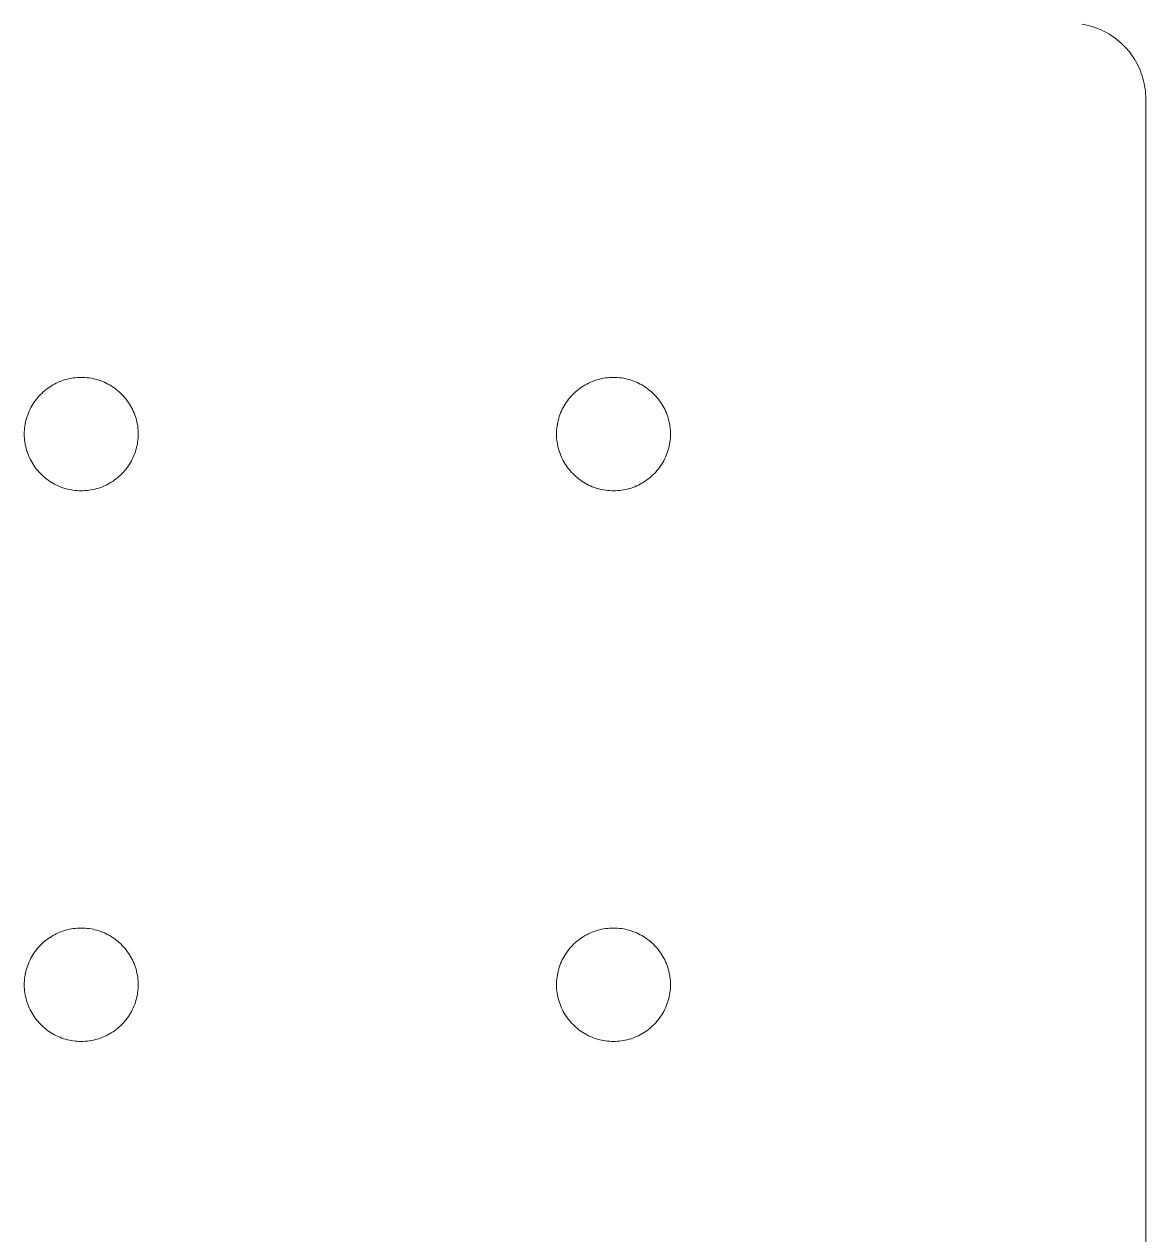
# Model space of a CAD drawing. Header units: millimetres. Extents: x -779 to 3049, y 55 to 2500.
# Drawn here: x -155.9 to -8.4, y 275.8 to 434.9 of the extents above; entities that cross this region are included whole.
import ezdxf

# ---------------------------------------------------------------- set-up
doc = ezdxf.new("R2010")
doc.units = ezdxf.units.MM
doc.layers.add('ZANO_R', color=7, linetype='Continuous', lineweight=0)

msp = doc.modelspace()

# ---------------------------------------------------------------- linework, layer by layer
at = {"layer": 'ZANO_R'}
for p, q in [((-16.77, 434.95), (-16.43, 434.89)), ((-16.43, 434.89), (-16.1, 434.82)), ((-16.1, 434.82), (-15.76, 434.73)), ((-15.76, 434.73), (-15.43, 434.64)), ((-15.43, 434.64), (-15.11, 434.53)), ((-15.11, 434.53), (-14.78, 434.42)), ((-14.78, 434.42), (-14.46, 434.29)), ((-14.46, 434.29), (-14.15, 434.15)), ((-14.15, 434.15), (-13.84, 434)), ((-13.84, 434), (-13.54, 433.84)), ((-13.54, 433.84), (-13.24, 433.67)), ((-13.24, 433.67), (-12.95, 433.49)), ((-12.95, 433.49), (-12.66, 433.3)), ((-12.66, 433.3), (-12.38, 433.1)), ((-12.38, 433.1), (-12.11, 432.89)), ((-12.11, 432.89), (-11.84, 432.67)), ((-11.84, 432.67), (-11.59, 432.44)), ((-11.59, 432.44), (-11.34, 432.21)), ((-11.34, 432.21), (-11.1, 431.96)), ((-11.1, 431.96), (-10.87, 431.71)), ((-10.87, 431.71), (-10.64, 431.45)), ((-10.64, 431.45), (-10.43, 431.18)), ((-10.43, 431.18), (-10.22, 430.9)), ((-10.22, 430.9), (-10.03, 430.62)), ((-10.03, 430.62), (-9.84, 430.33)), ((-9.84, 430.33), (-9.67, 430.04)), ((-9.67, 430.04), (-9.5, 429.74)), ((-9.5, 429.74), (-9.35, 429.43)), ((-9.35, 429.43), (-9.2, 429.12)), ((-9.2, 429.12), (-9.07, 428.8)), ((-9.07, 428.8), (-8.95, 428.48)), ((-8.95, 428.48), (-8.84, 428.15)), ((-8.84, 428.15), (-8.74, 427.82)), ((-8.74, 427.82), (-8.65, 427.49)), ((-8.65, 427.49), (-8.57, 427.16)), ((-8.57, 427.16), (-8.51, 426.82)), ((-8.51, 426.82), (-8.45, 426.48)), ((-8.45, 426.48), (-8.41, 426.14)), ((-8.41, 426.14), (-8.38, 425.8)), ((-8.38, 425.8), (-8.36, 425.46)), ((-8.36, 425.46), (-8.36, 425.11)), ((-8.36, 266.35), (-8.36, 425.11)), ((-150.17, 388.29), (-149.91, 388.35)), ((-149.91, 388.35), (-149.66, 388.4)), ((-149.66, 388.4), (-149.4, 388.44)), ((-149.4, 388.44), (-149.14, 388.47)), ((-149.14, 388.47), (-148.88, 388.5)), ((-148.88, 388.5), (-148.62, 388.51)), ((-148.62, 388.51), (-148.36, 388.51)), ((-148.36, 388.51), (-148.1, 388.51)), ((-148.1, 388.51), (-147.84, 388.5)), ((-147.84, 388.5), (-147.58, 388.47)), ((-147.58, 388.47), (-147.32, 388.44)), ((-147.32, 388.44), (-147.06, 388.4)), ((-147.06, 388.4), (-146.8, 388.35)), ((-146.8, 388.35), (-146.55, 388.29)), ((-80.17, 388.29), (-79.91, 388.35)), ((-79.91, 388.35), (-79.66, 388.4)), ((-79.66, 388.4), (-79.4, 388.44)), ((-79.4, 388.44), (-79.14, 388.47)), ((-79.14, 388.47), (-78.88, 388.5)), ((-78.88, 388.5), (-78.62, 388.51)), ((-78.62, 388.51), (-78.36, 388.51)), ((-78.36, 388.51), (-78.1, 388.51)), ((-78.1, 388.51), (-77.84, 388.5)), ((-77.84, 388.5), (-77.58, 388.47)), ((-77.58, 388.47), (-77.32, 388.44)), ((-77.32, 388.44), (-77.06, 388.4)), ((-77.06, 388.4), (-76.8, 388.35)), ((-76.8, 388.35), (-76.55, 388.29)), ((-153.37, 386.6), (-153.17, 386.77)), ((-153.17, 386.77), (-152.97, 386.94)), ((-152.97, 386.94), (-152.76, 387.09)), ((-152.76, 387.09), (-152.55, 387.24)), ((-152.55, 387.24), (-152.33, 387.38)), ((-152.33, 387.38), (-152.1, 387.52)), ((-152.1, 387.52), (-151.87, 387.64)), ((-151.87, 387.64), (-151.64, 387.76)), ((-151.64, 387.76), (-151.4, 387.87)), ((-151.4, 387.87), (-151.16, 387.97)), ((-151.16, 387.97), (-150.92, 388.07)), ((-150.92, 388.07), (-150.67, 388.15)), ((-150.67, 388.15), (-150.42, 388.23)), ((-150.42, 388.23), (-150.17, 388.29)), ((-146.55, 388.29), (-146.29, 388.23)), ((-146.29, 388.23), (-146.05, 388.15)), ((-146.05, 388.15), (-145.8, 388.07)), ((-145.8, 388.07), (-145.55, 387.97)), ((-145.55, 387.97), (-145.31, 387.87)), ((-145.31, 387.87), (-145.08, 387.76)), ((-145.08, 387.76), (-144.84, 387.64)), ((-144.84, 387.64), (-144.61, 387.52)), ((-144.61, 387.52), (-144.39, 387.38)), ((-144.39, 387.38), (-144.17, 387.24)), ((-144.17, 387.24), (-143.96, 387.09)), ((-143.96, 387.09), (-143.75, 386.94)), ((-143.75, 386.94), (-143.54, 386.77)), ((-143.54, 386.77), (-143.35, 386.6)), ((-83.37, 386.6), (-83.17, 386.77)), ((-83.17, 386.77), (-82.97, 386.94)), ((-82.97, 386.94), (-82.76, 387.09)), ((-82.76, 387.09), (-82.55, 387.24)), ((-82.55, 387.24), (-82.33, 387.38)), ((-82.33, 387.38), (-82.1, 387.52)), ((-82.1, 387.52), (-81.87, 387.64)), ((-81.87, 387.64), (-81.64, 387.76)), ((-81.64, 387.76), (-81.4, 387.87)), ((-81.4, 387.87), (-81.16, 387.97)), ((-81.16, 387.97), (-80.92, 388.07)), ((-80.92, 388.07), (-80.67, 388.15)), ((-80.67, 388.15), (-80.42, 388.23)), ((-80.42, 388.23), (-80.17, 388.29)), ((-76.55, 388.29), (-76.29, 388.23)), ((-76.29, 388.23), (-76.05, 388.15)), ((-76.05, 388.15), (-75.8, 388.07)), ((-75.8, 388.07), (-75.55, 387.97)), ((-75.55, 387.97), (-75.31, 387.87)), ((-75.31, 387.87), (-75.08, 387.76)), ((-75.08, 387.76), (-74.84, 387.64)), ((-74.84, 387.64), (-74.61, 387.52)), ((-74.61, 387.52), (-74.39, 387.38)), ((-74.39, 387.38), (-74.17, 387.24)), ((-74.17, 387.24), (-73.96, 387.09)), ((-73.96, 387.09), (-73.75, 386.94)), ((-73.75, 386.94), (-73.54, 386.77)), ((-73.54, 386.77), (-73.35, 386.6)), ((-154.71, 385.01), (-154.57, 385.23)), ((-154.57, 385.23), (-154.42, 385.44)), ((-154.42, 385.44), (-154.26, 385.65)), ((-154.26, 385.65), (-154.1, 385.85)), ((-154.1, 385.85), (-153.92, 386.05)), ((-153.92, 386.05), (-153.75, 386.24)), ((-153.75, 386.24), (-153.56, 386.42)), ((-153.56, 386.42), (-153.37, 386.6)), ((-143.35, 386.6), (-143.16, 386.42)), ((-143.16, 386.42), (-142.97, 386.24)), ((-142.97, 386.24), (-142.79, 386.05)), ((-142.79, 386.05), (-142.62, 385.85)), ((-142.62, 385.85), (-142.46, 385.65)), ((-142.46, 385.65), (-142.3, 385.44)), ((-142.3, 385.44), (-142.15, 385.23)), ((-142.15, 385.23), (-142, 385.01)), ((-84.71, 385.01), (-84.57, 385.23)), ((-84.57, 385.23), (-84.42, 385.44)), ((-84.42, 385.44), (-84.26, 385.65)), ((-84.26, 385.65), (-84.1, 385.85)), ((-84.1, 385.85), (-83.92, 386.05)), ((-83.92, 386.05), (-83.75, 386.24)), ((-83.75, 386.24), (-83.56, 386.42)), ((-83.56, 386.42), (-83.37, 386.6)), ((-73.35, 386.6), (-73.16, 386.42)), ((-73.16, 386.42), (-72.97, 386.24)), ((-72.97, 386.24), (-72.79, 386.05)), ((-72.79, 386.05), (-72.62, 385.85)), ((-72.62, 385.85), (-72.46, 385.65)), ((-72.46, 385.65), (-72.3, 385.44)), ((-72.3, 385.44), (-72.15, 385.23)), ((-72.15, 385.23), (-72, 385.01)), ((-155.49, 383.36), (-155.4, 383.61)), ((-155.4, 383.61), (-155.31, 383.85)), ((-155.31, 383.85), (-155.2, 384.09)), ((-155.2, 384.09), (-155.09, 384.33)), ((-155.09, 384.33), (-154.97, 384.56)), ((-154.97, 384.56), (-154.85, 384.79)), ((-154.85, 384.79), (-154.71, 385.01)), ((-142, 385.01), (-141.87, 384.79)), ((-141.87, 384.79), (-141.74, 384.56)), ((-141.74, 384.56), (-141.62, 384.33)), ((-141.62, 384.33), (-141.51, 384.09)), ((-141.51, 384.09), (-141.41, 383.85)), ((-141.41, 383.85), (-141.32, 383.61)), ((-141.32, 383.61), (-141.23, 383.36)), ((-85.49, 383.36), (-85.4, 383.61)), ((-85.4, 383.61), (-85.31, 383.85)), ((-85.31, 383.85), (-85.2, 384.09)), ((-85.2, 384.09), (-85.09, 384.33)), ((-85.09, 384.33), (-84.97, 384.56)), ((-84.97, 384.56), (-84.85, 384.79)), ((-84.85, 384.79), (-84.71, 385.01)), ((-72, 385.01), (-71.87, 384.79)), ((-71.87, 384.79), (-71.74, 384.56)), ((-71.74, 384.56), (-71.62, 384.33)), ((-71.62, 384.33), (-71.51, 384.09)), ((-71.51, 384.09), (-71.41, 383.85)), ((-71.41, 383.85), (-71.32, 383.61)), ((-71.32, 383.61), (-71.23, 383.36)), ((-155.82, 381.83), (-155.78, 382.09)), ((-155.78, 382.09), (-155.74, 382.35)), ((-155.72, 382.49), (-155.75, 382.31)), ((-155.74, 382.35), (-155.69, 382.6)), ((-155.69, 382.6), (-155.63, 382.86)), ((-155.63, 382.86), (-155.56, 383.11)), ((-155.56, 383.11), (-155.49, 383.36)), ((-141.23, 383.36), (-141.15, 383.11)), ((-141.15, 383.11), (-141.08, 382.86)), ((-141.08, 382.86), (-141.03, 382.6)), ((-141.03, 382.6), (-140.97, 382.35)), ((-140.97, 382.31), (-141, 382.49)), ((-140.97, 382.35), (-140.93, 382.09)), ((-140.93, 382.09), (-140.9, 381.83)), ((-85.82, 381.83), (-85.78, 382.09)), ((-85.78, 382.09), (-85.74, 382.35)), ((-85.75, 382.31), (-85.72, 382.49)), ((-85.74, 382.35), (-85.69, 382.6)), ((-85.69, 382.6), (-85.63, 382.86)), ((-85.63, 382.86), (-85.56, 383.11)), ((-85.56, 383.11), (-85.49, 383.36)), ((-71.23, 383.36), (-71.15, 383.11)), ((-71.15, 383.11), (-71.08, 382.86)), ((-71.08, 382.86), (-71.03, 382.6)), ((-71.03, 382.6), (-70.97, 382.35)), ((-71, 382.49), (-70.97, 382.31)), ((-70.97, 382.35), (-70.93, 382.09)), ((-70.93, 382.09), (-70.9, 381.83)), ((-155.86, 381.05), (-155.85, 381.31)), ((-155.86, 381.05), (-155.85, 380.79)), ((-155.85, 381.31), (-155.84, 381.57)), ((-155.85, 380.79), (-155.84, 380.53)), ((-155.84, 381.57), (-155.82, 381.83)), ((-155.84, 380.53), (-155.81, 380.27)), ((-140.91, 380.27), (-140.88, 380.53)), ((-140.9, 381.83), (-140.88, 381.57)), ((-140.88, 381.57), (-140.86, 381.31)), ((-140.88, 380.53), (-140.86, 380.79)), ((-140.86, 381.31), (-140.86, 381.05)), ((-140.86, 380.79), (-140.86, 381.05)), ((-85.86, 381.05), (-85.85, 381.31)), ((-85.85, 380.79), (-85.86, 381.05)), ((-85.85, 381.31), (-85.84, 381.57)), ((-85.84, 380.53), (-85.85, 380.79)), ((-85.84, 381.57), (-85.82, 381.83)), ((-85.81, 380.27), (-85.84, 380.53)), ((-70.88, 380.53), (-70.91, 380.27)), ((-70.9, 381.83), (-70.88, 381.57)), ((-70.88, 381.57), (-70.86, 381.31)), ((-70.86, 380.79), (-70.88, 380.53)), ((-70.86, 381.31), (-70.86, 381.05)), ((-70.86, 381.05), (-70.86, 380.79)), ((-155.81, 380.27), (-155.78, 380.01)), ((-155.78, 380.01), (-155.73, 379.75)), ((-155.73, 379.75), (-155.68, 379.5)), ((-155.68, 379.5), (-155.62, 379.24)), ((-155.62, 379.24), (-155.55, 378.99)), ((-155.55, 378.99), (-155.48, 378.74)), ((-141.24, 378.74), (-141.16, 378.99)), ((-141.16, 378.99), (-141.09, 379.24)), ((-141.09, 379.24), (-141.03, 379.5)), ((-141.03, 379.5), (-140.98, 379.75)), ((-140.98, 379.75), (-140.94, 380.01)), ((-140.94, 380.01), (-140.91, 380.27)), ((-85.78, 380.01), (-85.81, 380.27)), ((-85.73, 379.75), (-85.78, 380.01)), ((-85.68, 379.5), (-85.73, 379.75)), ((-85.62, 379.24), (-85.68, 379.5)), ((-85.55, 378.99), (-85.62, 379.24)), ((-85.48, 378.74), (-85.55, 378.99)), ((-71.16, 378.99), (-71.24, 378.74)), ((-71.09, 379.24), (-71.16, 378.99)), ((-71.03, 379.5), (-71.09, 379.24)), ((-70.98, 379.75), (-71.03, 379.5)), ((-70.94, 380.01), (-70.98, 379.75)), ((-70.91, 380.27), (-70.94, 380.01)), ((-155.48, 378.74), (-155.39, 378.5)), ((-155.39, 378.5), (-155.29, 378.26)), ((-155.29, 378.26), (-155.19, 378.02)), ((-155.19, 378.02), (-155.08, 377.78)), ((-155.08, 377.78), (-154.96, 377.55)), ((-154.96, 377.55), (-154.83, 377.32)), ((-154.83, 377.32), (-154.7, 377.1)), ((-142.02, 377.1), (-141.88, 377.32)), ((-141.88, 377.32), (-141.76, 377.55)), ((-141.76, 377.55), (-141.64, 377.78)), ((-141.64, 377.78), (-141.53, 378.02)), ((-141.53, 378.02), (-141.42, 378.26)), ((-141.42, 378.26), (-141.33, 378.5)), ((-141.33, 378.5), (-141.24, 378.74)), ((-85.39, 378.5), (-85.48, 378.74)), ((-85.29, 378.26), (-85.39, 378.5)), ((-85.19, 378.02), (-85.29, 378.26)), ((-85.08, 377.78), (-85.19, 378.02)), ((-84.96, 377.55), (-85.08, 377.78)), ((-84.83, 377.32), (-84.96, 377.55)), ((-84.7, 377.1), (-84.83, 377.32)), ((-71.88, 377.32), (-72.02, 377.1)), ((-71.76, 377.55), (-71.88, 377.32)), ((-71.64, 377.78), (-71.76, 377.55)), ((-71.53, 378.02), (-71.64, 377.78)), ((-71.42, 378.26), (-71.53, 378.02)), ((-71.33, 378.5), (-71.42, 378.26)), ((-71.24, 378.74), (-71.33, 378.5)), ((-154.7, 377.1), (-154.55, 376.88)), ((-154.55, 376.88), (-154.4, 376.67)), ((-154.4, 376.67), (-154.25, 376.46)), ((-154.25, 376.46), (-154.08, 376.26)), ((-154.08, 376.26), (-153.91, 376.07)), ((-153.91, 376.07), (-153.73, 375.88)), ((-153.73, 375.88), (-153.55, 375.69)), ((-153.55, 375.69), (-153.36, 375.52)), ((-143.36, 375.52), (-143.17, 375.69)), ((-143.17, 375.69), (-142.99, 375.88)), ((-142.99, 375.88), (-142.81, 376.07)), ((-142.81, 376.07), (-142.64, 376.26)), ((-142.64, 376.26), (-142.47, 376.46)), ((-142.47, 376.46), (-142.31, 376.67)), ((-142.31, 376.67), (-142.16, 376.88)), ((-142.16, 376.88), (-142.02, 377.1)), ((-84.55, 376.88), (-84.7, 377.1)), ((-84.4, 376.67), (-84.55, 376.88)), ((-84.25, 376.46), (-84.4, 376.67)), ((-84.08, 376.26), (-84.25, 376.46)), ((-83.91, 376.07), (-84.08, 376.26)), ((-83.73, 375.88), (-83.91, 376.07)), ((-83.55, 375.69), (-83.73, 375.88)), ((-83.35, 375.52), (-83.55, 375.69)), ((-73.17, 375.69), (-73.36, 375.52)), ((-72.99, 375.88), (-73.17, 375.69)), ((-72.81, 376.07), (-72.99, 375.88)), ((-72.64, 376.26), (-72.81, 376.07)), ((-72.47, 376.46), (-72.64, 376.26)), ((-72.31, 376.67), (-72.47, 376.46)), ((-72.16, 376.88), (-72.31, 376.67)), ((-72.02, 377.1), (-72.16, 376.88)), ((-153.36, 375.52), (-153.16, 375.35)), ((-153.16, 375.35), (-152.95, 375.18)), ((-152.95, 375.18), (-152.75, 375.03)), ((-152.75, 375.03), (-152.53, 374.88)), ((-152.53, 374.88), (-152.31, 374.74)), ((-152.31, 374.74), (-152.09, 374.6)), ((-152.09, 374.6), (-151.86, 374.48)), ((-151.86, 374.48), (-151.63, 374.36)), ((-151.63, 374.36), (-151.39, 374.25)), ((-151.39, 374.25), (-151.15, 374.15)), ((-151.15, 374.15), (-150.91, 374.06)), ((-150.91, 374.06), (-150.66, 373.97)), ((-146.05, 373.97), (-145.81, 374.06)), ((-145.81, 374.06), (-145.56, 374.15)), ((-145.56, 374.15), (-145.32, 374.25)), ((-145.32, 374.25), (-145.09, 374.36)), ((-145.09, 374.36), (-144.85, 374.48)), ((-144.85, 374.48), (-144.63, 374.6)), ((-144.63, 374.6), (-144.4, 374.74)), ((-144.4, 374.74), (-144.18, 374.88)), ((-144.18, 374.88), (-143.97, 375.03)), ((-143.97, 375.03), (-143.76, 375.18)), ((-143.76, 375.18), (-143.56, 375.35)), ((-143.56, 375.35), (-143.36, 375.52)), ((-83.16, 375.35), (-83.35, 375.52)), ((-82.95, 375.18), (-83.16, 375.35)), ((-82.75, 375.03), (-82.95, 375.18)), ((-82.53, 374.88), (-82.75, 375.03)), ((-82.31, 374.74), (-82.53, 374.88)), ((-82.09, 374.6), (-82.31, 374.74)), ((-81.86, 374.48), (-82.09, 374.6)), ((-81.63, 374.36), (-81.86, 374.48)), ((-81.39, 374.25), (-81.63, 374.36)), ((-81.15, 374.15), (-81.39, 374.25)), ((-80.91, 374.06), (-81.15, 374.15)), ((-80.66, 373.97), (-80.91, 374.06)), ((-75.81, 374.06), (-76.05, 373.97)), ((-75.56, 374.15), (-75.81, 374.06)), ((-75.32, 374.25), (-75.56, 374.15)), ((-75.09, 374.36), (-75.32, 374.25)), ((-74.85, 374.48), (-75.09, 374.36)), ((-74.63, 374.6), (-74.85, 374.48)), ((-74.4, 374.74), (-74.63, 374.6)), ((-74.18, 374.88), (-74.4, 374.74)), ((-73.97, 375.03), (-74.18, 374.88)), ((-73.76, 375.18), (-73.97, 375.03)), ((-73.56, 375.35), (-73.76, 375.18)), ((-73.36, 375.52), (-73.56, 375.35)), ((-150.66, 373.97), (-150.41, 373.9)), ((-150.41, 373.9), (-150.16, 373.83)), ((-150.16, 373.83), (-149.91, 373.77)), ((-149.91, 373.77), (-149.65, 373.72)), ((-149.65, 373.72), (-149.4, 373.68)), ((-149.4, 373.68), (-149.14, 373.65)), ((-149.14, 373.65), (-148.88, 373.63)), ((-148.88, 373.63), (-148.62, 373.61)), ((-148.62, 373.61), (-148.36, 373.61)), ((-148.36, 373.61), (-148.1, 373.61)), ((-148.1, 373.61), (-147.84, 373.63)), ((-147.84, 373.63), (-147.58, 373.65)), ((-147.58, 373.65), (-147.32, 373.68)), ((-147.32, 373.68), (-147.06, 373.72)), ((-147.06, 373.72), (-146.81, 373.77)), ((-146.81, 373.77), (-146.55, 373.83)), ((-146.55, 373.83), (-146.3, 373.9)), ((-146.3, 373.9), (-146.05, 373.97)), ((-80.41, 373.9), (-80.66, 373.97)), ((-80.16, 373.83), (-80.41, 373.9)), ((-79.91, 373.77), (-80.16, 373.83)), ((-79.65, 373.72), (-79.91, 373.77)), ((-79.4, 373.68), (-79.65, 373.72)), ((-79.14, 373.65), (-79.4, 373.68)), ((-78.88, 373.63), (-79.14, 373.65)), ((-78.62, 373.61), (-78.88, 373.63)), ((-78.36, 373.61), (-78.62, 373.61)), ((-78.1, 373.61), (-78.36, 373.61)), ((-77.84, 373.63), (-78.1, 373.61)), ((-77.58, 373.65), (-77.84, 373.63)), ((-77.32, 373.68), (-77.58, 373.65)), ((-77.06, 373.72), (-77.32, 373.68)), ((-76.81, 373.77), (-77.06, 373.72)), ((-76.55, 373.83), (-76.81, 373.77)), ((-76.3, 373.9), (-76.55, 373.83)), ((-76.05, 373.97), (-76.3, 373.9)), ((-152.33, 314.99), (-152.1, 315.13)), ((-152.1, 315.13), (-151.87, 315.25)), ((-151.87, 315.25), (-151.64, 315.37)), ((-151.64, 315.37), (-151.4, 315.48)), ((-151.4, 315.48), (-151.16, 315.58)), ((-151.16, 315.58), (-150.92, 315.67)), ((-150.92, 315.67), (-150.67, 315.76)), ((-150.67, 315.76), (-150.42, 315.83)), ((-150.42, 315.83), (-150.17, 315.9)), ((-150.17, 315.9), (-149.91, 315.96)), ((-149.91, 315.96), (-149.66, 316.01)), ((-149.66, 316.01), (-149.4, 316.05)), ((-149.4, 316.05), (-149.14, 316.08)), ((-149.14, 316.08), (-148.88, 316.1)), ((-148.88, 316.1), (-148.62, 316.12)), ((-148.62, 316.12), (-148.36, 316.12)), ((-148.36, 316.12), (-148.1, 316.12)), ((-148.1, 316.12), (-147.84, 316.1)), ((-147.84, 316.1), (-147.58, 316.08)), ((-147.58, 316.08), (-147.32, 316.05)), ((-147.32, 316.05), (-147.06, 316.01)), ((-147.06, 316.01), (-146.8, 315.96)), ((-146.8, 315.96), (-146.55, 315.9)), ((-146.55, 315.9), (-146.29, 315.83)), ((-146.29, 315.83), (-146.05, 315.76)), ((-146.05, 315.76), (-145.8, 315.67)), ((-145.8, 315.67), (-145.55, 315.58)), ((-145.55, 315.58), (-145.31, 315.48)), ((-145.31, 315.48), (-145.08, 315.37)), ((-145.08, 315.37), (-144.84, 315.25)), ((-144.84, 315.25), (-144.61, 315.13)), ((-144.61, 315.13), (-144.39, 314.99)), ((-82.33, 314.99), (-82.1, 315.13)), ((-82.1, 315.13), (-81.87, 315.25)), ((-81.87, 315.25), (-81.64, 315.37)), ((-81.64, 315.37), (-81.4, 315.48)), ((-81.4, 315.48), (-81.16, 315.58)), ((-81.16, 315.58), (-80.92, 315.67)), ((-80.92, 315.67), (-80.67, 315.76)), ((-80.67, 315.76), (-80.42, 315.83)), ((-80.42, 315.83), (-80.17, 315.9)), ((-80.17, 315.9), (-79.91, 315.96)), ((-79.91, 315.96), (-79.66, 316.01)), ((-79.66, 316.01), (-79.4, 316.05)), ((-79.4, 316.05), (-79.14, 316.08)), ((-79.14, 316.08), (-78.88, 316.1)), ((-78.88, 316.1), (-78.62, 316.12)), ((-78.62, 316.12), (-78.36, 316.12)), ((-78.36, 316.12), (-78.1, 316.12)), ((-78.1, 316.12), (-77.84, 316.1)), ((-77.84, 316.1), (-77.58, 316.08)), ((-77.58, 316.08), (-77.32, 316.05)), ((-77.32, 316.05), (-77.06, 316.01)), ((-77.06, 316.01), (-76.8, 315.96)), ((-76.8, 315.96), (-76.55, 315.9)), ((-76.55, 315.9), (-76.29, 315.83)), ((-76.29, 315.83), (-76.05, 315.76)), ((-76.05, 315.76), (-75.8, 315.67)), ((-75.8, 315.67), (-75.55, 315.58)), ((-75.55, 315.58), (-75.31, 315.48)), ((-75.31, 315.48), (-75.08, 315.37)), ((-75.08, 315.37), (-74.84, 315.25)), ((-74.84, 315.25), (-74.61, 315.13)), ((-74.61, 315.13), (-74.39, 314.99)), ((-154.1, 313.46), (-153.92, 313.66)), ((-153.92, 313.66), (-153.75, 313.85)), ((-153.75, 313.85), (-153.56, 314.03)), ((-153.56, 314.03), (-153.37, 314.21)), ((-153.37, 314.21), (-153.17, 314.38)), ((-153.17, 314.38), (-152.97, 314.54)), ((-152.97, 314.54), (-152.76, 314.7)), ((-152.76, 314.7), (-152.55, 314.85)), ((-152.55, 314.85), (-152.33, 314.99)), ((-144.39, 314.99), (-144.17, 314.85)), ((-144.17, 314.85), (-143.96, 314.7)), ((-143.96, 314.7), (-143.75, 314.54)), ((-143.75, 314.54), (-143.54, 314.38)), ((-143.54, 314.38), (-143.35, 314.21)), ((-143.35, 314.21), (-143.16, 314.03)), ((-143.16, 314.03), (-142.97, 313.85)), ((-142.97, 313.85), (-142.79, 313.66)), ((-142.79, 313.66), (-142.62, 313.46)), ((-84.1, 313.46), (-83.92, 313.66)), ((-83.92, 313.66), (-83.75, 313.85)), ((-83.75, 313.85), (-83.56, 314.03)), ((-83.56, 314.03), (-83.37, 314.21)), ((-83.37, 314.21), (-83.17, 314.38)), ((-83.17, 314.38), (-82.97, 314.54)), ((-82.97, 314.54), (-82.76, 314.7)), ((-82.76, 314.7), (-82.55, 314.85)), ((-82.55, 314.85), (-82.33, 314.99)), ((-74.39, 314.99), (-74.17, 314.85)), ((-74.17, 314.85), (-73.96, 314.7)), ((-73.96, 314.7), (-73.75, 314.54)), ((-73.75, 314.54), (-73.54, 314.38)), ((-73.54, 314.38), (-73.35, 314.21)), ((-73.35, 314.21), (-73.16, 314.03)), ((-73.16, 314.03), (-72.97, 313.85)), ((-72.97, 313.85), (-72.79, 313.66)), ((-72.79, 313.66), (-72.62, 313.46)), ((-155.2, 311.7), (-155.09, 311.93)), ((-155.09, 311.93), (-154.97, 312.17)), ((-154.97, 312.17), (-154.85, 312.39)), ((-154.85, 312.39), (-154.71, 312.62)), ((-154.71, 312.62), (-154.57, 312.84)), ((-154.57, 312.84), (-154.42, 313.05)), ((-154.42, 313.05), (-154.26, 313.26)), ((-154.26, 313.26), (-154.1, 313.46)), ((-142.62, 313.46), (-142.46, 313.26)), ((-142.46, 313.26), (-142.3, 313.05)), ((-142.3, 313.05), (-142.15, 312.84)), ((-142.15, 312.84), (-142, 312.62)), ((-142, 312.62), (-141.87, 312.39)), ((-141.87, 312.39), (-141.74, 312.17)), ((-141.74, 312.17), (-141.62, 311.93)), ((-141.62, 311.93), (-141.51, 311.7)), ((-85.2, 311.7), (-85.09, 311.93)), ((-85.09, 311.93), (-84.97, 312.17)), ((-84.97, 312.17), (-84.85, 312.39)), ((-84.85, 312.39), (-84.71, 312.62)), ((-84.71, 312.62), (-84.57, 312.84)), ((-84.57, 312.84), (-84.42, 313.05)), ((-84.42, 313.05), (-84.26, 313.26)), ((-84.26, 313.26), (-84.1, 313.46)), ((-72.62, 313.46), (-72.46, 313.26)), ((-72.46, 313.26), (-72.3, 313.05)), ((-72.3, 313.05), (-72.15, 312.84)), ((-72.15, 312.84), (-72, 312.62)), ((-72, 312.62), (-71.87, 312.39)), ((-71.87, 312.39), (-71.74, 312.17)), ((-71.74, 312.17), (-71.62, 311.93)), ((-71.62, 311.93), (-71.51, 311.7)), ((-155.69, 310.21), (-155.63, 310.46)), ((-155.63, 310.46), (-155.56, 310.72)), ((-155.56, 310.72), (-155.49, 310.97)), ((-155.49, 310.97), (-155.4, 311.21)), ((-155.4, 311.21), (-155.31, 311.46)), ((-155.31, 311.46), (-155.2, 311.7)), ((-141.51, 311.7), (-141.41, 311.46)), ((-141.41, 311.46), (-141.32, 311.21)), ((-141.32, 311.21), (-141.23, 310.97)), ((-141.23, 310.97), (-141.15, 310.72)), ((-141.15, 310.72), (-141.08, 310.46)), ((-141.08, 310.46), (-141.03, 310.21)), ((-85.69, 310.21), (-85.63, 310.46)), ((-85.63, 310.46), (-85.56, 310.72)), ((-85.56, 310.72), (-85.49, 310.97)), ((-85.49, 310.97), (-85.4, 311.21)), ((-85.4, 311.21), (-85.31, 311.46)), ((-85.31, 311.46), (-85.2, 311.7)), ((-71.51, 311.7), (-71.41, 311.46)), ((-71.41, 311.46), (-71.32, 311.21)), ((-71.32, 311.21), (-71.23, 310.97)), ((-71.23, 310.97), (-71.15, 310.72)), ((-71.15, 310.72), (-71.08, 310.46)), ((-71.08, 310.46), (-71.03, 310.21)), ((-155.86, 308.65), (-155.85, 308.92)), ((-155.85, 308.92), (-155.84, 309.18)), ((-155.84, 309.18), (-155.82, 309.44)), ((-155.82, 309.44), (-155.78, 309.7)), ((-155.78, 309.7), (-155.74, 309.95)), ((-155.72, 310.09), (-155.75, 309.92)), ((-155.74, 309.95), (-155.69, 310.21)), ((-141.03, 310.21), (-140.97, 309.95)), ((-140.97, 309.92), (-141, 310.09)), ((-140.97, 309.95), (-140.93, 309.7)), ((-140.93, 309.7), (-140.9, 309.44)), ((-140.9, 309.44), (-140.88, 309.18)), ((-140.88, 309.18), (-140.86, 308.92)), ((-140.86, 308.92), (-140.86, 308.65)), ((-85.86, 308.65), (-85.85, 308.92)), ((-85.85, 308.92), (-85.84, 309.18)), ((-85.84, 309.18), (-85.82, 309.44)), ((-85.82, 309.44), (-85.78, 309.7)), ((-85.78, 309.7), (-85.74, 309.95)), ((-85.75, 309.92), (-85.72, 310.09)), ((-85.74, 309.95), (-85.69, 310.21)), ((-71.03, 310.21), (-70.97, 309.95)), ((-71, 310.09), (-70.97, 309.92)), ((-70.97, 309.95), (-70.93, 309.7)), ((-70.93, 309.7), (-70.9, 309.44)), ((-70.9, 309.44), (-70.88, 309.18)), ((-70.88, 309.18), (-70.86, 308.92)), ((-70.86, 308.92), (-70.86, 308.65)), ((-155.86, 308.65), (-155.85, 308.39)), ((-155.85, 308.39), (-155.84, 308.13)), ((-155.84, 308.13), (-155.81, 307.88)), ((-155.81, 307.88), (-155.78, 307.62)), ((-155.78, 307.62), (-155.73, 307.36)), ((-155.73, 307.36), (-155.68, 307.1)), ((-141.03, 307.1), (-140.98, 307.36)), ((-140.98, 307.36), (-140.94, 307.62)), ((-140.94, 307.62), (-140.91, 307.88)), ((-140.91, 307.88), (-140.88, 308.13)), ((-140.88, 308.13), (-140.86, 308.39)), ((-140.86, 308.39), (-140.86, 308.65)), ((-85.85, 308.39), (-85.86, 308.65)), ((-85.84, 308.13), (-85.85, 308.39)), ((-85.81, 307.88), (-85.84, 308.13)), ((-85.78, 307.62), (-85.81, 307.88)), ((-85.73, 307.36), (-85.78, 307.62)), ((-85.68, 307.1), (-85.73, 307.36)), ((-70.98, 307.36), (-71.03, 307.1)), ((-70.94, 307.62), (-70.98, 307.36)), ((-70.91, 307.88), (-70.94, 307.62)), ((-70.88, 308.13), (-70.91, 307.88)), ((-70.86, 308.39), (-70.88, 308.13)), ((-70.86, 308.65), (-70.86, 308.39)), ((-155.68, 307.1), (-155.62, 306.85)), ((-155.62, 306.85), (-155.55, 306.6)), ((-155.55, 306.6), (-155.48, 306.35)), ((-155.48, 306.35), (-155.39, 306.11)), ((-155.39, 306.11), (-155.29, 305.86)), ((-155.29, 305.86), (-155.19, 305.62)), ((-155.19, 305.62), (-155.08, 305.39)), ((-141.64, 305.39), (-141.53, 305.62)), ((-141.53, 305.62), (-141.42, 305.86)), ((-141.42, 305.86), (-141.33, 306.11)), ((-141.33, 306.11), (-141.24, 306.35)), ((-141.24, 306.35), (-141.16, 306.6)), ((-141.16, 306.6), (-141.09, 306.85)), ((-141.09, 306.85), (-141.03, 307.1)), ((-85.62, 306.85), (-85.68, 307.1)), ((-85.55, 306.6), (-85.62, 306.85)), ((-85.48, 306.35), (-85.55, 306.6)), ((-85.39, 306.11), (-85.48, 306.35)), ((-85.29, 305.86), (-85.39, 306.11)), ((-85.19, 305.62), (-85.29, 305.86)), ((-85.08, 305.39), (-85.19, 305.62)), ((-71.53, 305.62), (-71.64, 305.39)), ((-71.42, 305.86), (-71.53, 305.62)), ((-71.33, 306.11), (-71.42, 305.86)), ((-71.24, 306.35), (-71.33, 306.11)), ((-71.16, 306.6), (-71.24, 306.35)), ((-71.09, 306.85), (-71.16, 306.6)), ((-71.03, 307.1), (-71.09, 306.85)), ((-155.08, 305.39), (-154.96, 305.16)), ((-154.96, 305.16), (-154.83, 304.93)), ((-154.83, 304.93), (-154.7, 304.71)), ((-154.7, 304.71), (-154.55, 304.49)), ((-154.55, 304.49), (-154.4, 304.28)), ((-154.4, 304.28), (-154.25, 304.07)), ((-154.25, 304.07), (-154.08, 303.87)), ((-142.64, 303.87), (-142.47, 304.07)), ((-142.47, 304.07), (-142.31, 304.28)), ((-142.31, 304.28), (-142.16, 304.49)), ((-142.16, 304.49), (-142.02, 304.71)), ((-142.02, 304.71), (-141.88, 304.93)), ((-141.88, 304.93), (-141.76, 305.16)), ((-141.76, 305.16), (-141.64, 305.39)), ((-84.96, 305.16), (-85.08, 305.39)), ((-84.83, 304.93), (-84.96, 305.16)), ((-84.7, 304.71), (-84.83, 304.93)), ((-84.55, 304.49), (-84.7, 304.71)), ((-84.4, 304.28), (-84.55, 304.49)), ((-84.25, 304.07), (-84.4, 304.28)), ((-84.08, 303.87), (-84.25, 304.07)), ((-72.47, 304.07), (-72.64, 303.87)), ((-72.31, 304.28), (-72.47, 304.07)), ((-72.16, 304.49), (-72.31, 304.28)), ((-72.02, 304.71), (-72.16, 304.49)), ((-71.88, 304.93), (-72.02, 304.71)), ((-71.76, 305.16), (-71.88, 304.93)), ((-71.64, 305.39), (-71.76, 305.16)), ((-154.08, 303.87), (-153.91, 303.67)), ((-153.91, 303.67), (-153.73, 303.48)), ((-153.73, 303.48), (-153.55, 303.3)), ((-153.55, 303.3), (-153.36, 303.12)), ((-153.36, 303.12), (-153.16, 302.95)), ((-153.16, 302.95), (-152.95, 302.79)), ((-152.95, 302.79), (-152.75, 302.63)), ((-152.75, 302.63), (-152.53, 302.49)), ((-152.53, 302.49), (-152.31, 302.34)), ((-144.4, 302.34), (-144.18, 302.49)), ((-144.18, 302.49), (-143.97, 302.63)), ((-143.97, 302.63), (-143.76, 302.79)), ((-143.76, 302.79), (-143.56, 302.95)), ((-143.56, 302.95), (-143.36, 303.12)), ((-143.36, 303.12), (-143.17, 303.3)), ((-143.17, 303.3), (-142.99, 303.48)), ((-142.99, 303.48), (-142.81, 303.67)), ((-142.81, 303.67), (-142.64, 303.87)), ((-83.91, 303.67), (-84.08, 303.87)), ((-83.73, 303.48), (-83.91, 303.67)), ((-83.55, 303.3), (-83.73, 303.48)), ((-83.35, 303.12), (-83.55, 303.3)), ((-83.16, 302.95), (-83.35, 303.12)), ((-82.95, 302.79), (-83.16, 302.95)), ((-82.75, 302.63), (-82.95, 302.79)), ((-82.53, 302.49), (-82.75, 302.63)), ((-82.31, 302.34), (-82.53, 302.49)), ((-74.18, 302.49), (-74.4, 302.34)), ((-73.97, 302.63), (-74.18, 302.49)), ((-73.76, 302.79), (-73.97, 302.63)), ((-73.56, 302.95), (-73.76, 302.79)), ((-73.36, 303.12), (-73.56, 302.95)), ((-73.17, 303.3), (-73.36, 303.12)), ((-72.99, 303.48), (-73.17, 303.3)), ((-72.81, 303.67), (-72.99, 303.48)), ((-72.64, 303.87), (-72.81, 303.67)), ((-152.31, 302.34), (-152.09, 302.21)), ((-152.09, 302.21), (-151.86, 302.09)), ((-151.86, 302.09), (-151.63, 301.97)), ((-151.63, 301.97), (-151.39, 301.86)), ((-151.39, 301.86), (-151.15, 301.76)), ((-151.15, 301.76), (-150.91, 301.66)), ((-150.91, 301.66), (-150.66, 301.58)), ((-150.66, 301.58), (-150.41, 301.5)), ((-150.41, 301.5), (-150.16, 301.44)), ((-150.16, 301.44), (-149.91, 301.38)), ((-149.91, 301.38), (-149.65, 301.33)), ((-149.65, 301.33), (-149.4, 301.29)), ((-149.4, 301.29), (-149.14, 301.26)), ((-149.14, 301.26), (-148.88, 301.24)), ((-148.88, 301.24), (-148.62, 301.22)), ((-148.62, 301.22), (-148.36, 301.22)), ((-148.36, 301.22), (-148.1, 301.22)), ((-148.1, 301.22), (-147.84, 301.24)), ((-147.84, 301.24), (-147.58, 301.26)), ((-147.58, 301.26), (-147.32, 301.29)), ((-147.32, 301.29), (-147.06, 301.33)), ((-147.06, 301.33), (-146.81, 301.38)), ((-146.81, 301.38), (-146.55, 301.44)), ((-146.55, 301.44), (-146.3, 301.5)), ((-146.3, 301.5), (-146.05, 301.58)), ((-146.05, 301.58), (-145.81, 301.66)), ((-145.81, 301.66), (-145.56, 301.76)), ((-145.56, 301.76), (-145.32, 301.86)), ((-145.32, 301.86), (-145.09, 301.97)), ((-145.09, 301.97), (-144.85, 302.09)), ((-144.85, 302.09), (-144.63, 302.21)), ((-144.63, 302.21), (-144.4, 302.34)), ((-82.09, 302.21), (-82.31, 302.34)), ((-81.86, 302.09), (-82.09, 302.21)), ((-81.63, 301.97), (-81.86, 302.09)), ((-81.39, 301.86), (-81.63, 301.97)), ((-81.15, 301.76), (-81.39, 301.86)), ((-80.91, 301.66), (-81.15, 301.76)), ((-80.66, 301.58), (-80.91, 301.66)), ((-80.41, 301.5), (-80.66, 301.58)), ((-80.16, 301.44), (-80.41, 301.5)), ((-79.91, 301.38), (-80.16, 301.44)), ((-79.65, 301.33), (-79.91, 301.38)), ((-79.4, 301.29), (-79.65, 301.33)), ((-79.14, 301.26), (-79.4, 301.29)), ((-78.88, 301.24), (-79.14, 301.26)), ((-78.62, 301.22), (-78.88, 301.24)), ((-78.36, 301.22), (-78.62, 301.22)), ((-78.1, 301.22), (-78.36, 301.22)), ((-77.84, 301.24), (-78.1, 301.22)), ((-77.58, 301.26), (-77.84, 301.24)), ((-77.32, 301.29), (-77.58, 301.26)), ((-77.06, 301.33), (-77.32, 301.29)), ((-76.81, 301.38), (-77.06, 301.33)), ((-76.55, 301.44), (-76.81, 301.38)), ((-76.3, 301.5), (-76.55, 301.44)), ((-76.05, 301.58), (-76.3, 301.5)), ((-75.81, 301.66), (-76.05, 301.58)), ((-75.56, 301.76), (-75.81, 301.66)), ((-75.32, 301.86), (-75.56, 301.76)), ((-75.09, 301.97), (-75.32, 301.86)), ((-74.85, 302.09), (-75.09, 301.97)), ((-74.63, 302.21), (-74.85, 302.09)), ((-74.4, 302.34), (-74.63, 302.21))]:
    msp.add_line(p, q, dxfattribs=at)

doc.saveas('drawing.dxf')
